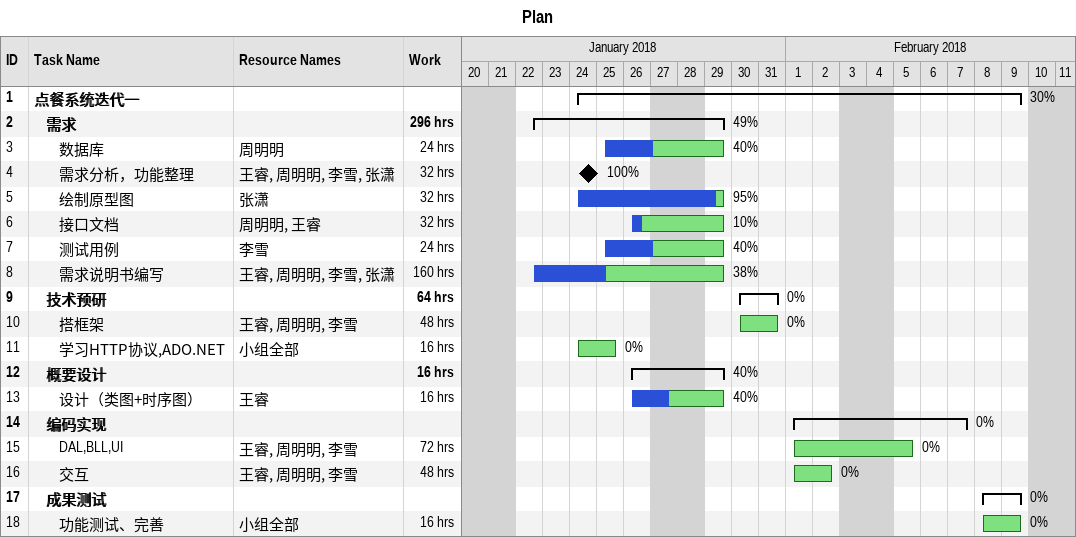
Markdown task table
Plan

| ID | Level | Task | Start | Finish | Resources | % complete | Work (h) |
|---|---|---|---|---|---|---|---|
| 1 | 1 | **点餐系统迭代一** | 2018-01-24 | 2018-02-09 |  | 30 |  |
| 2 | 2 | **需求** | 2018-01-22 | 2018-01-29 |  | 49 | 296 |
| 3 | 3 | 数据库 | 2018-01-25 | 2018-01-29 | 周明明 | 40 | 24 |
| 4 | 3 | 需求分析，功能整理 (milestone) | 2018-01-24 | 2018-01-24 | 王睿, 周明明, 李雪, 张潇 | 100 | 32 |
| 5 | 3 | 绘制原型图 | 2018-01-24 | 2018-01-29 | 张潇 | 95 | 32 |
| 6 | 3 | 接口文档 | 2018-01-26 | 2018-01-29 | 周明明, 王睿 | 10 | 32 |
| 7 | 3 | 测试用例 | 2018-01-25 | 2018-01-29 | 李雪 | 40 | 24 |
| 8 | 3 | 需求说明书编写 | 2018-01-22 | 2018-01-29 | 王睿, 周明明, 李雪, 张潇 | 38 | 160 |
| 9 | 2 | **技术预研** | 2018-01-30 | 2018-01-31 |  | 0 | 64 |
| 10 | 3 | 搭框架 | 2018-01-30 | 2018-01-31 | 王睿, 周明明, 李雪 | 0 | 48 |
| 11 | 3 | 学习HTTP协议,ADO.NET | 2018-01-24 | 2018-01-25 | 小组全部 | 0 | 16 |
| 12 | 2 | **概要设计** | 2018-01-26 | 2018-01-29 |  | 40 | 16 |
| 13 | 3 | 设计（类图+时序图） | 2018-01-26 | 2018-01-29 | 王睿 | 40 | 16 |
| 14 | 2 | **编码实现** | 2018-02-01 | 2018-02-07 |  | 0 |  |
| 15 | 3 | DAL,BLL,UI | 2018-02-01 | 2018-02-05 | 王睿, 周明明, 李雪 | 0 | 72 |
| 16 | 3 | 交互 | 2018-02-01 | 2018-02-02 | 王睿, 周明明, 李雪 | 0 | 48 |
| 17 | 2 | **成果测试** | 2018-02-08 | 2018-02-09 |  | 0 |  |
| 18 | 3 | 功能测试、完善 | 2018-02-08 | 2018-02-09 | 小组全部 | 0 | 16 |
